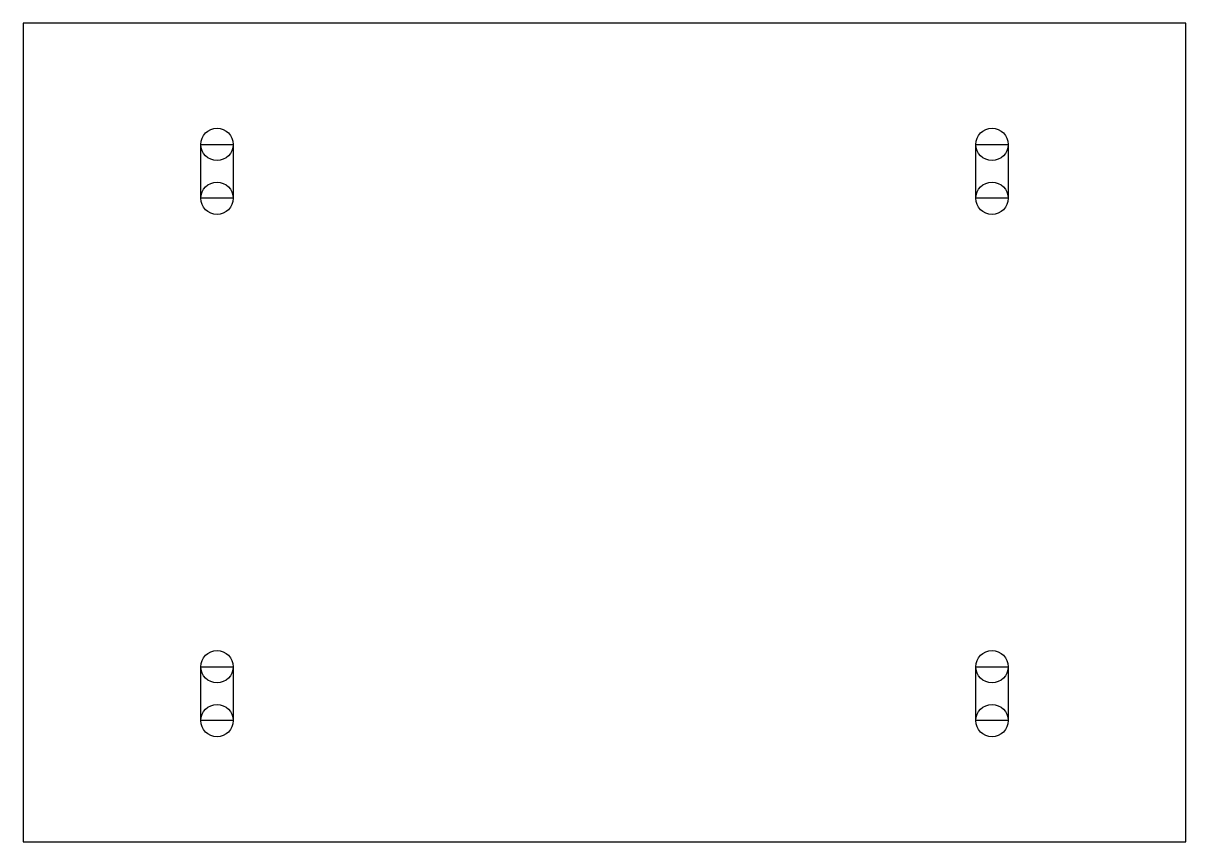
# Model space of a CAD drawing. Header units: metres. Extents: x 0 to 108, y 0 to 76.
import ezdxf

# ---------------------------------------------------------------- set-up
doc = ezdxf.new("R2010")
doc.units = ezdxf.units.M

msp = doc.modelspace()

# ---------------------------------------------------------------- linework, layer by layer
at = {"layer": 'CUT'}
msp.add_lwpolyline([(0, 0), (108, 0), (108, 76), (0, 76)], close=True, dxfattribs=at)
at = {"layer": 'CUTOUT'}
for points in [[(16.5, 59.75), (16.5, 64.75), (19.5, 64.75), (19.5, 59.75)], [(88.5, 59.75), (88.5, 64.75), (91.5, 64.75), (91.5, 59.75)], [(16.5, 11.25), (16.5, 16.25), (19.5, 16.25), (19.5, 11.25)], [(88.5, 11.25), (88.5, 16.25), (91.5, 16.25), (91.5, 11.25)]]:
    msp.add_lwpolyline(points, close=True, dxfattribs=at)
for centre in [(18, 64.75), (90, 64.75), (18, 59.75), (90, 59.75), (18, 16.25), (90, 16.25), (18, 11.25), (90, 11.25)]:
    msp.add_circle(centre, 1.5, dxfattribs=at)

doc.saveas('drawing.dxf')
